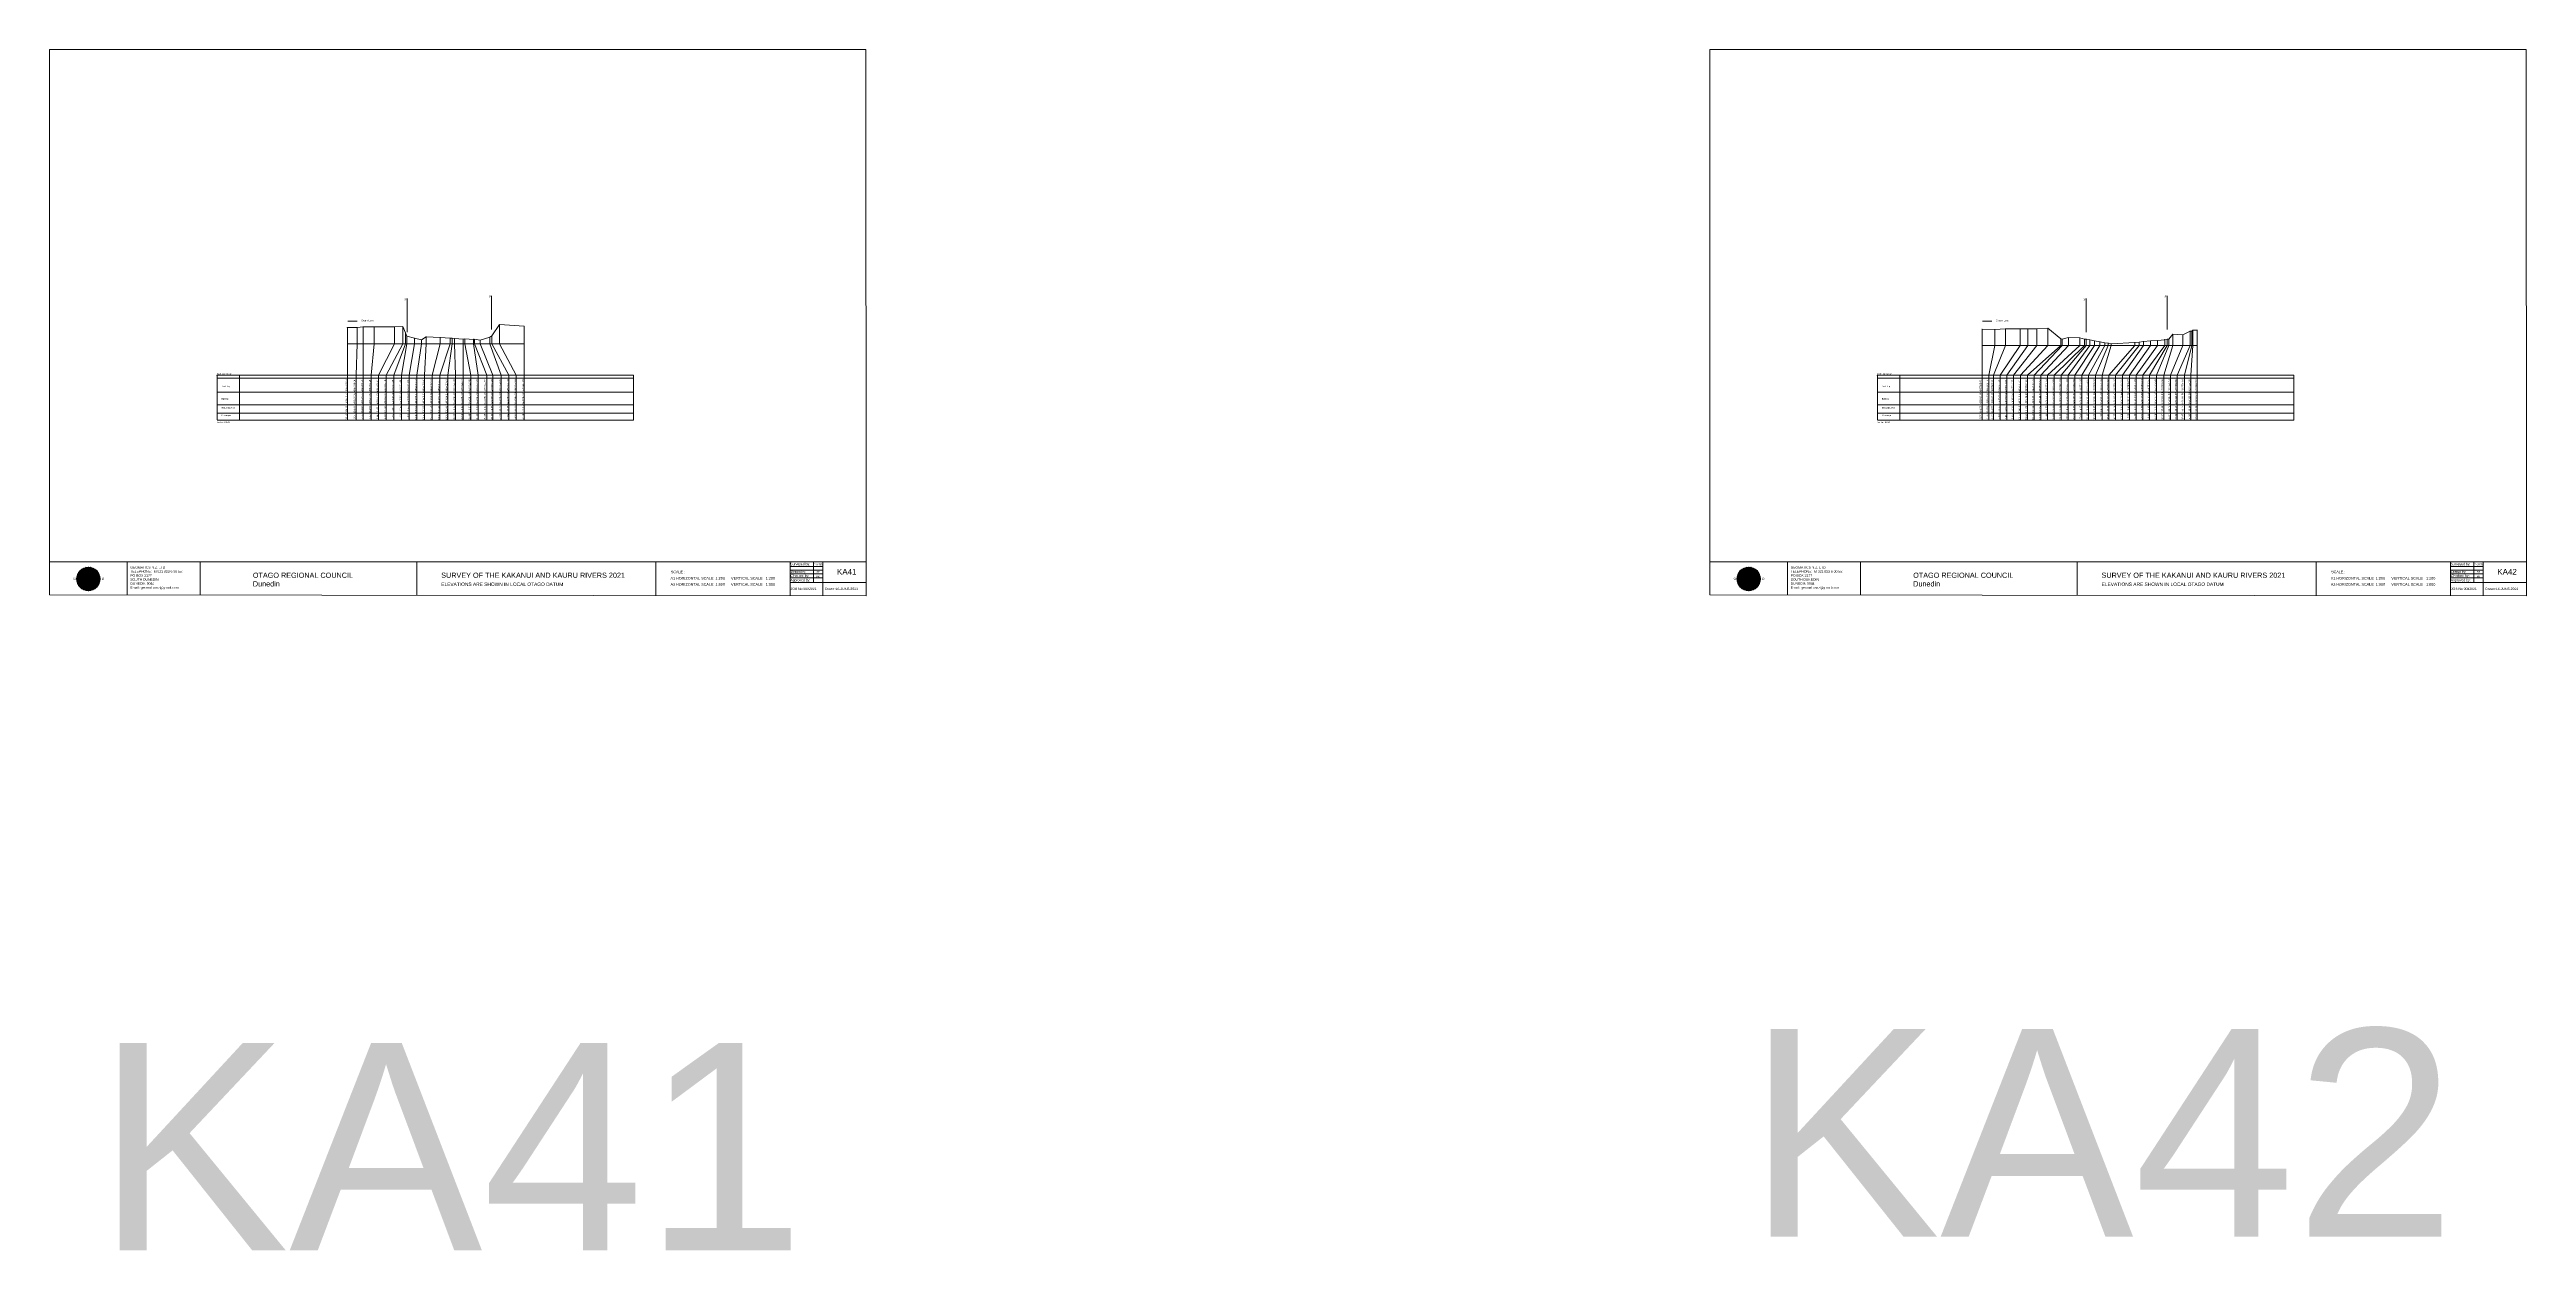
# Model space of a CAD drawing. Header units: millimetres. Extents: x -4102225 to 11595281, y -18031110 to 2286893.
# Drawn here: x 6895462 to 7659156, y -169976 to 200506 of the extents above; entities that cross this region are included whole.
import ezdxf

# ---------------------------------------------------------------- set-up
doc = ezdxf.new("R2010")
doc.units = ezdxf.units.MM
doc.header["$PDMODE"] = 35
doc.header["$PDSIZE"] = 20
doc.layers.get('0').update_dxf_attribs({"lineweight": 0})
doc.layers.add('geo', color=7, linetype='Continuous', lineweight=0)
doc.styles.get("Standard").update_dxf_attribs({"font": 'arial.ttf'})

# ---------------------------------------------------------------- blocks, each defined once
blk = doc.blocks.new('Geomatics_Circle_SPT')
at = {"layer": 'geo', "color": 2, "linetype": 'Continuous', "lineweight": 0}
for p, q in [((0, 25.2), (-25.2, 0)), ((-24.7, 4.9), (-4.9, 24.7)), ((-24.7, -4.9), (4.9, 24.7)), ((4.9, -24.7), (-24.7, 4.9)), ((-24.7, 0), (0, -24.7)), ((-9.7, 23.3), (-23.3, 9.6)), ((9.7, 23.3), (-23.3, -9.7)), ((-23.3, 9.7), (9.7, -23.3)), ((-21, 14), (-14, 21)), ((-21, -14), (14, 21)), ((14, -21), (-21, 14)), ((0, 0), (-17.8, 17.8)), ((0, 0), (-17.8, -17.8)), ((-14, 21), (21, -14)), ((21, 14), (-14, -21)), ((23.3, -9.7), (-9.7, 23.3)), ((-9.7, -23.3), (23.3, 9.7)), ((-4.9, 24.7), (24.7, -4.9)), ((24.7, 4.9), (-4.9, -24.7)), ((25.2, 0), (0, 25.2)), ((0, 0), (17.8, 17.8)), ((0, 0), (17.8, -17.8)), ((0, -24.8), (25.2, 0)), ((4.9, 24.7), (24.7, 4.9)), ((23.3, 9.7), (9.7, 23.3)), ((14, 21), (21, 14)), ((17.8, 18.1), (17.8, 18.1)), ((-4.9, -24.7), (-24.7, -4.9)), ((-23.3, -9.7), (-9.7, -23.3)), ((-14, -21), (-21, -14)), ((-17.8, -17.8), (-17.8, -17.8)), ((24.7, -4.9), (4.9, -24.7)), ((4.9, -24.7), (4.9, -24.7)), ((9.7, -23.3), (23.3, -9.7)), ((21, -14), (14, -21)), ((18.1, -17.8), (18.1, -17.8))]:
    blk.add_line(p, q, dxfattribs=at)
at = {"layer": 'geo', "color": 1, "linetype": 'Continuous', "lineweight": 0}
for p, q in [((-25.2, 0), (9.7, 23.3)), ((-25.2, 0), (-9.6, 23.3)), ((-25.2, 0), (23.3, 9.7)), ((-25.2, 0), (-23.3, 9.7)), ((-23.3, -9.7), (-25.2, 0)), ((-9.6, -23.3), (-25.2, 0)), ((9.7, -23.3), (-25.2, 0)), ((-4.9, 24.8), (-24.7, -4.9)), ((4.9, 24.7), (-24.7, 4.9)), ((14, 21), (-24.7, -4.9)), ((-14, 21), (-24.7, 4.9)), ((21, 14), (-24.7, 4.9)), ((-21, 14), (-24.7, -4.9)), ((0, 0), (-24.7, 4.9)), ((-24.7, 4.9), (-21, -14)), ((-24.7, 4.9), (-4.9, -24.7)), ((-24.7, 4.9), (14, -21)), ((-24.7, 4.9), (-24.7, 4.9)), ((0, 0), (-24.7, -4.9)), ((-23.3, 9.7), (0, 25.2)), ((-23.3, -9.6), (0, 25.2)), ((-23.3, -9.6), (17.8, 17.8)), ((-23.3, 9.7), (-17.8, 17.9)), ((-23.3, -9.6), (-17.8, 17.9)), ((-23.3, 9.7), (17.8, 17.8)), ((-17.8, -17.8), (-23.3, 9.7)), ((0, -25.2), (-23.3, 9.7)), ((-23.3, 9.7), (17.8, -17.8)), ((-23.3, 9.7), (25.2, 0)), ((-23.3, 9.4), (-23.3, 9.4)), ((-23.3, -9.7), (25.2, 0)), ((4.9, 24.8), (-21, -14)), ((-4.9, 24.7), (-21, 14)), ((14, 21), (-21, 14)), ((-14, 21), (-21, -14)), ((0, 0), (-21, 14)), ((-21, 14), (-14, -21)), ((-21, 14), (4.9, -24.7)), ((-21, 14), (-21, 14)), ((24.7, 4.9), (-21, 14)), ((0, 0), (-21, -14)), ((-17.9, 17.6), (-17.9, 17.6)), ((-17.8, 17.8), (9.7, 23.3)), ((-17.8, 17.8), (-9.6, 23.3)), ((-17.8, -17.8), (9.7, 23.3)), ((-17.8, -17.8), (-9.7, 23.3)), ((-9.7, -23.3), (-17.8, 17.8)), ((-17.8, 17.8), (9.7, -23.3)), ((-17.8, 17.8), (23.3, -9.6)), ((-17.8, 17.8), (23.3, 9.7)), ((-17.8, -17.8), (23.3, 9.7)), ((4.9, 24.7), (-14, 21)), ((-4.9, 24.7), (-14, -20.9)), ((0, 0), (-14, 21)), ((-14, 21), (-4.9, -24.7)), ((-14, 21), (-14, 21)), ((24.7, -4.9), (-14, 21)), ((21, 14), (-14, 21)), ((-14, -21), (24.7, 4.9)), ((0, 0), (-14, -21)), ((-9.8, 23.1), (-9.8, 23.1)), ((-9.7, 23.3), (0, 25.2)), ((-9.7, 23.3), (0, -25.2)), ((-9.7, -23.3), (0, 25.2)), ((-9.6, 23.3), (17.8, -17.8)), ((-9.6, 23.3), (25.2, 0)), ((-9.6, 23.3), (17.8, 17.8)), ((-9.6, -23.3), (17.8, 17.9)), ((25.2, 0), (-9.6, -23.3)), ((0, 0), (-4.9, 24.7)), ((-4.9, 24.7), (-4.9, 24.7)), ((21, -14), (-4.9, 24.7)), ((24.8, 4.9), (-4.9, 24.7)), ((14, 21), (-4.9, 24.7)), ((-4.9, -24.7), (21, 14)), ((0, 0), (-4.9, -24.7)), ((-0.2, 25.1), (-0.2, 25.1)), ((0, 25.2), (9.7, -23.3)), ((0, 25.2), (23.3, -9.7)), ((0, 25.2), (23.3, 9.7)), ((0, 25.2), (9.7, 23.3)), ((0, 0), (4.9, 24.7)), ((0, -25.2), (9.7, 23.3)), ((0, 0), (14, 21)), ((0, 0), (21, 14)), ((23.3, 9.7), (0, -25.2)), ((0, 0), (24.8, 4.9)), ((0, 0), (4.9, -24.7)), ((0, 0), (14, -21)), ((0, 0), (21, -14)), ((0, 0), (24.8, -4.9)), ((21, 14), (4.9, 24.8)), ((14, -21), (4.9, 24.7)), ((24.7, -4.9), (4.9, 24.7)), ((4.9, 24.7), (4.9, 24.7)), ((4.9, -24.7), (14, 21)), ((4.9, -24.7), (24.7, 4.9)), ((9.4, 23.3), (9.4, 23.3)), ((9.7, 23.3), (17.8, -17.8)), ((9.7, 23.3), (25.2, 0)), ((9.7, 23.3), (17.8, 17.9)), ((17.8, 17.8), (9.7, -23.3)), ((25.2, 0), (9.7, -23.3)), ((21, -14), (14, 21)), ((24.7, 4.9), (14, 21)), ((14, 21), (14, 21)), ((14, -21), (21, 14)), ((17.6, 17.9), (17.6, 17.9)), ((17.8, 17.8), (23.3, -9.7)), ((17.8, 17.8), (23.3, 9.7)), ((23.3, 9.7), (17.8, -17.8)), ((24.7, -4.9), (21, 14)), ((21, 14), (21, 14)), ((21, -14), (24.7, 4.9)), ((23.1, 9.8), (23.1, 9.8)), ((23.3, 9.7), (25.2, 0)), ((25.2, 0), (23.3, -9.6)), ((24.7, 4.9), (24.7, 4.9)), ((25.1, 0.2), (25.1, 0.2)), ((-25.2, 0), (23.3, -9.7)), ((-25.1, -0.2), (-25.1, -0.2)), ((-24.7, -4.9), (-24.7, -4.9)), ((-24.7, -4.9), (-14, -21)), ((-24.7, -4.9), (4.9, -24.7)), ((-24.7, -4.9), (21, -14)), ((-17.8, -17.8), (-23.3, -9.7)), ((0, -25.2), (-23.3, -9.6)), ((17.8, -17.8), (-23.3, -9.6)), ((-23.1, -9.8), (-23.1, -9.8)), ((-21, -14), (24.7, -4.9)), ((-21, -14), (-21, -14)), ((-21, -14), (-4.9, -24.7)), ((-21, -14), (14, -21)), ((23.3, -9.7), (-17.8, -17.8)), ((-9.6, -23.3), (-17.8, -17.8)), ((9.7, -23.3), (-17.8, -17.8)), ((-17.6, -17.9), (-17.6, -17.9)), ((-14, -21), (21, -14)), ((-14, -21), (-14, -21)), ((-14, -21), (4.9, -24.7)), ((17.8, -17.8), (-9.7, -23.3)), ((0, -25.2), (-9.7, -23.3)), ((-9.4, -23.3), (-9.4, -23.3)), ((-4.9, -24.7), (24.7, -4.9)), ((-4.9, -24.7), (14, -21)), ((-4.9, -24.7), (-4.9, -24.7)), ((23.3, -9.6), (0, -25.2)), ((9.7, -23.3), (0, -25.2)), ((0.2, -25.1), (0.2, -25.1)), ((4.9, -24.7), (21, -14)), ((4.9, -24.7), (4.9, -24.7)), ((17.8, -17.8), (9.7, -23.3)), ((9.8, -23.1), (9.8, -23.1)), ((14, -21), (24.7, -4.9)), ((14, -21), (14, -21)), ((23.3, -9.6), (17.8, -17.8)), ((17.9, -17.6), (17.9, -17.6)), ((21, -14), (21, -14)), ((23.3, -9.4), (23.3, -9.4)), ((24.7, -4.9), (24.7, -4.9))]:
    blk.add_line(p, q, dxfattribs=at)
at = {"layer": 'geo', "color": 114, "linetype": 'Continuous', "lineweight": 0}
for p, q in [((17.9, 17.8), (-25.2, 0)), ((-24.7, 4.9), (14, 21)), ((-24.7, -4.9), (21, 14)), ((-14, -21), (-24.7, 4.9)), ((9.7, 23.3), (-23.3, 9.7)), ((0, 0), (-23.3, 9.7)), ((-23.3, 9.7), (-9.7, -23.3)), ((0, 0), (-23.3, -9.7)), ((-4.9, -24.7), (-21, 14)), ((-20.9, 14), (4.9, 24.7)), ((24.8, 4.9), (-20.9, -14)), ((0, 25.2), (-17.8, 17.8)), ((-17.8, 17.8), (0, -25.2)), ((-14, 21), (-4.9, 24.7)), ((4.9, -24.7), (-14, 21)), ((0, 0), (-9.7, 23.3)), ((0, 0), (-9.7, -23.3)), ((-4.9, 24.7), (14, -21)), ((17.8, -17.8), (0, 25.2)), ((0, 0), (9.7, 23.3)), ((0, 0), (23.3, 9.7)), ((0, 0), (9.7, -23.3)), ((0, 0), (23.3, -9.7)), ((4.9, 24.7), (21, -14)), ((23.3, -9.7), (9.7, 23.3)), ((14, 21), (24.7, -4.9)), ((25.2, 0), (17.8, 17.8)), ((21, 14), (24.7, 4.9)), ((-25.2, 0), (-17.8, -17.8)), ((-21, -14), (-24.7, -4.9)), ((-17.8, -17.8), (25.2, 0)), ((24.8, -4.9), (-14, -21)), ((-9.6, -23.3), (23.3, -9.7)), ((21, -14), (-4.9, -24.8)), ((0, -25.2), (17.9, -17.8)), ((14, -21), (4.9, -24.8))]:
    blk.add_line(p, q, dxfattribs=at)
at = {"layer": 'geo', "color": 250, "linetype": 'Continuous', "lineweight": 0}
for p, q in [((0, 0), (-25.2, 0)), ((24.7, 4.9), (-24.7, 4.9)), ((-24.7, 4.9), (-24.7, -4.9)), ((-23.3, 9.7), (23.3, 9.7)), ((-23.3, 9.7), (-23.3, 9.7)), ((-23.3, -9.7), (-23.3, 9.7)), ((21, 14), (-21, 14)), ((-21, 14), (-21, -14)), ((-17.8, 17.8), (17.8, 17.8)), ((-17.8, -17.8), (-17.8, 17.8)), ((-14, 21), (-14, 21)), ((14, 21), (-14, 21)), ((-14, 20.9), (-14, -21)), ((-9.7, 23.3), (9.7, 23.3)), ((-9.7, -23.3), (-9.7, 23.3)), ((-4.9, 24.7), (4.9, 24.7)), ((-4.9, 24.7), (-4.9, -24.7)), ((0, 0), (0, 25.2)), ((0, 0), (0, -25.2)), ((0, 0), (25.2, 0)), ((4.9, 24.7), (4.9, -24.7)), ((9.7, -23.3), (9.7, 23.3)), ((14, 21), (14, -21)), ((17.8, -17.8), (17.8, 17.8)), ((21, 14), (21, 14)), ((21, -14), (21, 14)), ((23.3, 9.7), (23.3, -9.7)), ((24.7, 4.9), (24.7, 4.9)), ((24.7, -4.9), (24.7, 4.9)), ((-24.7, -4.9), (24.7, -4.9)), ((23.3, -9.7), (-23.3, -9.7)), ((-21, -14), (21, -14)), ((17.8, -17.8), (-17.8, -17.8)), ((-14, -21), (14, -21)), ((9.7, -23.3), (-9.7, -23.3)), ((-4.9, -24.7), (4.9, -24.7))]:
    blk.add_line(p, q, dxfattribs=at)
blk = doc.blocks.new('GeomaticsNZ TITLE BLOCK')
at = {"color": 7, "linetype": 'Continuous', "lineweight": 0}
for p, q in [((0, 94.9), (0, 1579.2)), ((0, 1579.2), (2363.4, 1579.2)), ((2363.4, 1579.2), (2364, 94.9)), ((2364, 94.9), (0, 94.9)), ((0, 94.9), (0, 0)), ((15.9, 94.9), (2364, 94.9)), ((224.3, 95.2), (224.3, -0.3)), ((2364, 94.9), (382.6, 94.9)), ((435.8, 95.2), (435.8, -0.7)), ((1063.4, 94.9), (1063.4, -2.4)), ((1755.4, 94.9), (1755.4, -2.6)), ((2143.9, 94.9), (2143.7, -3)), ((2143.9, 81.9), (2238.6, 81.7)), ((2211.5, 94.9), (2211.5, 36.1)), ((2238.6, 94.8), (2238.6, -3.2)), ((2364, -3.5), (2364, 94.9)), ((0, 0), (2364, -3.5)), ((2143.6, 60.4), (2238.6, 60.4)), ((2143.8, 48.6), (2238.6, 48.6)), ((2143.8, 35.4), (2364, 35.3)), ((2143.9, 71), (2238.6, 71))]:
    blk.add_line(p, q, dxfattribs=at)
at = {"color": 7, "linetype": 'Continuous', "lineweight": 0, "xscale": 1.36, "yscale": 1.36, "zscale": 1.36}
blk.add_blockref('Geomatics_Circle_SPT', (112.4, 45.7), dxfattribs=at)
at = {"color": 7, "linetype": 'Continuous', "lineweight": 0}
for s, p in [('PK&RR', (2213.2, 84.8)), ('ST', (2220.3, 63.6)), ('PK', (2220.4, 50.6))]:
    blk.add_text(s, height=5, dxfattribs=at).set_placement(p)
at = {"color": 7, "linetype": 'Continuous', "lineweight": 0, "attachment_point": 1}
for s, width, heights, insert, char_height in [('{\\C256;GEOMATICS N.Z. LTD                   \\PTELEPHONE:  M 021 023 6 00 55;\\PPO BOX 2177\\PSOUTH DUNEDIN\\PDUNEDIN 9044\\PEmail: geomaticsnz@gmail.com}', 3535.727, [94.7], (234, 82.7), 7), ('{\\C256;Surveyed by:}', 3535.727, [0], (2144.7, 92.4), 7), ('{\\C256;Geomatics N.Z. LTD                   }', 125.079, [15.8], (68.8, 49.9), 7), ('{\\C256;OTAGO REGIONAL COUNCIL\\PDunedin}', 3535.727, [0], (588.6, 64), 15), ('{\\C256;SURVEY OF THE KAKANUI AND KAURU RIVERS 2021}', 3535.727, [0], (1133.8, 64), 15), ('{\\C256;ELEVATIONS ARE SHOWN IN LOCAL OTAGO DATUM}', 3535.727, [0], (1134.1, 35.4), 10), ('{\\C256;Approved by:}', 3535.727, [0], (2144.7, 45.9), 7), ('{\\C256;Checked by:}', 3535.727, [0], (2144.7, 58.6), 7), ('{\\C256;JOB No 0032021}', 3535.727, [0], (2145.3, 20.8), 7), ('{\\C256;Drawn by:}', 3535.727, [0], (2145.8, 70.4), 7), ('{\\C256;Drawn:16-JUNE-2021}', 3535.727, [0], (2244.7, 20.7), 7)]:
    blk.add_mtext_dynamic_manual_height_columns(s, width=width, gutter_width=159, heights=heights, dxfattribs=dict(at, insert=insert, char_height=char_height))

msp = doc.modelspace()

# ---------------------------------------------------------------- linework, layer by layer
at = {"lineweight": 0}
for p, q in [((7005722, 113287), (7005722, 123646)), ((7031779, 114161), (7031779, 124519)), ((7523434, 113287), (7523434, 123646)), ((7548425, 114161), (7548425, 124519)), ((6947104, 100000), (6947104, 86303)), ((6947104, 100000), (7075479, 100000)), ((6954006, 100000), (6954006, 86176)), ((7459020, 100000), (7459020, 86303)), ((7459020, 100000), (7587395, 100000)), ((7465922, 100000), (7465922, 86176)), ((6947104, 99154), (7075479, 99154)), ((6947104, 94831), (7075479, 94831)), ((7459020, 99154), (7587395, 99154)), ((7459020, 94831), (7587395, 94831)), ((6947104, 90886), (7075479, 90886)), ((6947104, 88326), (7075479, 88326)), ((6947104, 86176), (7075479, 86176)), ((7459020, 90886), (7587395, 90886)), ((7459020, 88326), (7587395, 88326)), ((7459020, 86176), (7587395, 86176))]:
    msp.add_line(p, q, dxfattribs=at)
for p, q in [((6987296, 114707), (6987296, 86176)), ((6990351, 114776), (6990351, 109705)), ((6992122, 114916), (6992122, 109705)), ((6995579, 114926), (6995579, 109705)), ((7001842, 115006), (7001842, 109705)), ((7004385, 115076), (7004385, 109705)), ((7034172, 115654), (7034172, 109705)), ((7041783, 115184), (7041783, 86176)), ((6987296, 109705), (7041783, 109705)), ((6990351, 109705), (6990042, 100000)), ((6992122, 109705), (6992159, 100000)), ((6995579, 109705), (6994618, 100000)), ((7001842, 109705), (6996929, 100000)), ((7004385, 109705), (6999289, 100000)), ((7005246, 109705), (7001633, 100000)), ((7005588, 109705), (7004027, 100000)), ((7005246, 113106), (7005246, 109705)), ((7005588, 112086), (7005588, 109705)), ((7008002, 109705), (7006374, 100000)), ((7008002, 111416), (7008002, 109705)), ((7010096, 109705), (7008708, 100000)), ((7010096, 110945), (7010096, 109705)), ((7011556, 109705), (7011093, 100000)), ((7011556, 111915), (7011556, 109705)), ((7015875, 109705), (7013477, 100000)), ((7019031, 109705), (7015787, 100000)), ((7015875, 111705), (7015875, 109705)), ((7019631, 109705), (7018248, 100000)), ((7019031, 111445), (7019031, 109705)), ((7019631, 111445), (7019631, 109705)), ((7020332, 111325), (7020332, 109705)), ((7020332, 109705), (7020675, 100000)), ((7023007, 111125), (7023007, 109705)), ((7023007, 109705), (7023007, 100000)), ((7023492, 111205), (7023492, 109705)), ((7023492, 109705), (7025351, 100000)), ((7026131, 111095), (7026131, 109705)), ((7026131, 109705), (7027659, 100000)), ((7026477, 111125), (7026477, 109705)), ((7026477, 109705), (7030261, 100000)), ((7028204, 110845), (7028204, 109705)), ((7028204, 109705), (7032166, 100000)), ((7031225, 111774), (7031225, 109705)), ((7031225, 109705), (7034697, 100000)), ((7031838, 112194), (7031838, 109705)), ((7031838, 109705), (7037073, 100000)), ((7034172, 109705), (7039381, 100000)), ((7491304, 114232), (7491304, 86176)), ((7491304, 109238), (7557605, 109238)), ((7495247, 109238), (7493371, 100000)), ((7498514, 109238), (7494796, 100000)), ((7495247, 114162), (7495247, 109238)), ((7503091, 109238), (7496851, 100000)), ((7498514, 114372), (7498514, 109238)), ((7505414, 109238), (7498906, 100000)), ((7508224, 109238), (7501039, 100000)), ((7503091, 114322), (7503091, 109238)), ((7511567, 109238), (7503156, 100000)), ((7515560, 109238), (7505285, 100000)), ((7505414, 114362), (7505414, 109238)), ((7508224, 114351), (7508224, 109238)), ((7511567, 114531), (7511567, 109238)), ((7515560, 111231), (7515560, 109238)), ((7516039, 111131), (7516039, 109238)), ((7517967, 111641), (7517967, 109238)), ((7521410, 111551), (7521410, 109238)), ((7522861, 111201), (7522861, 109238)), ((7523434, 111151), (7523434, 109238)), ((7524552, 110930), (7524552, 109238)), ((7525999, 110650), (7525999, 109238)), ((7527606, 110370), (7527606, 109238)), ((7529117, 110030), (7529117, 109238)), ((7530232, 109870), (7530232, 109238)), ((7531100, 109730), (7531100, 109238)), ((7538416, 110160), (7538416, 109238)), ((7539765, 110240), (7539765, 109238)), ((7541076, 110470), (7541076, 109238)), ((7543234, 110649), (7543234, 109238)), ((7545397, 110769), (7545397, 109238)), ((7547612, 110979), (7547612, 109238)), ((7548425, 111149), (7548425, 109238)), ((7548878, 111169), (7548878, 109238)), ((7550122, 112649), (7550122, 109238)), ((7553238, 112479), (7553238, 109238)), ((7555426, 113569), (7555426, 109238)), ((7555950, 113399), (7555950, 109238)), ((7556332, 113939), (7556332, 109238)), ((6990042, 86176), (6990042, 100000)), ((6992159, 86176), (6992159, 100000)), ((6994618, 86176), (6994618, 100000)), ((6996929, 86176), (6996929, 100000)), ((6999289, 86176), (6999289, 100000)), ((7001633, 86176), (7001633, 100000)), ((7004027, 86176), (7004027, 100000)), ((7006374, 86176), (7006374, 100000)), ((7008708, 86176), (7008708, 100000)), ((7011093, 86176), (7011093, 100000)), ((7013477, 86176), (7013477, 100000)), ((7015787, 86176), (7015787, 100000)), ((7018248, 86176), (7018248, 100000)), ((7020675, 86176), (7020675, 100000)), ((7023006, 86176), (7023006, 100000)), ((7025351, 86176), (7025351, 100000)), ((7027659, 86176), (7027659, 100000)), ((7030261, 86176), (7030261, 100000)), ((7032166, 86176), (7032166, 100000)), ((7034697, 86176), (7034697, 100000)), ((7037073, 86176), (7037073, 100000)), ((7039381, 86176), (7039381, 100000)), ((7075479, 100000), (7075479, 86176)), ((7493371, 86176), (7493371, 100000)), ((7494796, 86176), (7494796, 100000)), ((7496851, 86176), (7496851, 100000)), ((7498906, 86176), (7498906, 100000)), ((7501039, 86176), (7501039, 100000)), ((7503156, 86176), (7503156, 100000)), ((7505285, 86176), (7505285, 100000)), ((7507338, 86176), (7507338, 100000)), ((7509392, 86176), (7509392, 100000)), ((7511495, 86176), (7511495, 100000)), ((7513581, 86176), (7513581, 100000)), ((7515683, 86176), (7515683, 100000)), ((7517837, 86176), (7517837, 100000)), ((7519939, 86176), (7519939, 100000)), ((7522072, 86176), (7522072, 100000)), ((7524118, 86176), (7524118, 100000)), ((7526250, 86176), (7526250, 100000)), ((7528330, 86176), (7528330, 100000)), ((7530386, 86176), (7530386, 100000)), ((7532477, 86176), (7532477, 100000)), ((7534593, 86176), (7534593, 100000)), ((7536722, 86176), (7536722, 100000)), ((7538774, 86176), (7538774, 100000)), ((7540886, 86176), (7540886, 100000)), ((7541076, 100000), (7541076, 99938)), ((7542959, 86176), (7542959, 100000)), ((7545081, 86176), (7545081, 100000)), ((7547355, 86176), (7547355, 100000)), ((7549371, 86176), (7549371, 100000)), ((7551504, 86176), (7551504, 100000)), ((7553708, 86176), (7553708, 100000)), ((7555630, 86176), (7555630, 100000)), ((7587395, 100000), (7587395, 86176))]:
    msp.add_line(p, q)
at = {"color": 1, "lineweight": 0}
for p, q in [((6987404, 116673), (6990311, 116673)), ((7491421, 116673), (7494327, 116673))]:
    msp.add_line(p, q, dxfattribs=at)
at = {"color": 7}
for p, q in [((7516039, 109238), (7507338, 100000)), ((7517967, 109238), (7509392, 100000)), ((7521410, 109238), (7511495, 100000)), ((7522861, 109238), (7513581, 100000)), ((7523434, 109238), (7515683, 100000)), ((7524552, 109238), (7517837, 100000)), ((7525999, 109238), (7519939, 100000)), ((7527606, 109238), (7522072, 100000)), ((7529117, 109238), (7524118, 100000)), ((7530232, 109238), (7526250, 100000)), ((7531100, 109238), (7528330, 100000)), ((7538416, 109238), (7530386, 100000)), ((7539765, 109238), (7532477, 100000)), ((7541076, 109238), (7534593, 100000)), ((7543234, 109238), (7536722, 100000)), ((7545397, 109238), (7538774, 100000)), ((7547612, 109238), (7540886, 100000)), ((7548425, 109238), (7542959, 100000)), ((7548878, 109238), (7545081, 100000)), ((7550122, 109238), (7547355, 100000)), ((7553238, 109238), (7549371, 100000)), ((7555426, 109238), (7551504, 100000)), ((7555950, 109238), (7553708, 100000)), ((7556332, 109238), (7555630, 100000)), ((7557605, 113979), (7557605, 86176))]:
    msp.add_line(p, q, dxfattribs=at)
at = {"color": 1}
for points in [[(6987296, 114707), (6990351, 114776), (6992122, 114916), (6995579, 114926), (7001842, 115006), (7004385, 115076), (7005246, 113106), (7005588, 112086), (7008002, 111416), (7010096, 110945), (7011556, 111915), (7015875, 111705), (7019031, 111445), (7019631, 111445), (7020332, 111325), (7023007, 111125), (7023492, 111205), (7026131, 111095), (7026477, 111125), (7028204, 110845), (7031225, 111774), (7031838, 112194), (7034172, 115654), (7041783, 115184)], [(7491304, 114232), (7495247, 114162), (7498514, 114372), (7503091, 114322), (7505414, 114362), (7508224, 114351), (7511567, 114531), (7515560, 111231), (7516039, 111131), (7517967, 111641), (7521410, 111551), (7522861, 111201), (7523434, 111151), (7524552, 110930), (7525999, 110650), (7527606, 110370), (7529117, 110030), (7530232, 109870), (7531100, 109730), (7538416, 110160), (7539765, 110240), (7541076, 110470), (7543234, 110649), (7545397, 110769), (7547612, 110979), (7548425, 111149), (7548878, 111169), (7550122, 112649), (7553238, 112479), (7555426, 113569), (7555950, 113569), (7556332, 113939), (7557605, 113979)]]:
    msp.add_lwpolyline(points, dxfattribs=at)
at = {"color": 7}
for p in [(6987296, 114707), (6990351, 114776), (6992122, 114916), (6995579, 114926), (7001842, 115006), (7004385, 115076), (7034172, 115654), (7041783, 115184), (7005246, 113106), (7005588, 112086), (7008002, 111416), (7010096, 110945), (7011556, 111915), (7015875, 111705), (7019031, 111445), (7019631, 111445), (7020332, 111325), (7023007, 111125), (7023492, 111205), (7026131, 111095), (7026477, 111125), (7028204, 110845), (7031225, 111774), (7031838, 112194), (7491304, 114232), (7495247, 114162), (7498514, 114372), (7503091, 114322), (7505414, 114362), (7508224, 114351), (7511567, 114531), (7515560, 111231), (7516039, 111131), (7517967, 111641), (7521410, 111551), (7522861, 111201), (7523434, 111151), (7524552, 110930), (7525999, 110650), (7527606, 110370), (7529117, 110030), (7530232, 109870), (7531100, 109730), (7538416, 110160), (7539765, 110240), (7541076, 110470), (7543234, 110649), (7545397, 110769), (7547612, 110979), (7548425, 111149), (7548878, 111169), (7550122, 112649), (7553238, 112479), (7555426, 113569), (7555950, 113399), (7556332, 113939), (7557605, 113979)]:
    msp.add_point(p, dxfattribs=at)
at = {"lineweight": 0}
for p in [(6947104, 100000), (6947104, 100000), (7459020, 100000), (7459020, 100000)]:
    msp.add_point(p, dxfattribs=at)

# ---------------------------------------------------------------- block references
at = {"color": 7, "lineweight": 0, "xscale": 106.5053773992074, "yscale": 106.5053773992074, "zscale": 106.5053773992074}
for p in [(6895462, 32309), (7407378, 32309)]:
    msp.add_blockref('GeomaticsNZ TITLE BLOCK', p, dxfattribs=at)

# ---------------------------------------------------------------- texts
at = {"lineweight": 0}
for s, height, p in [('Ground Level', 473.07, (6991596, 116673)), ('Ground Level', 473.07, (7495613, 116673)), ('DATUM 100.00', 473.07, (6947037, 100136)), ('DATUM 100.00', 473.07, (7458953, 100136)), ('Easting', 473.1, (6948479, 92528)), ('Northing', 473.1, (6948548, 96387)), ('Easting', 473.1, (7460395, 92528)), ('Northing', 473.1, (7460464, 96387)), ('Section KA41', 473.07, (6947037, 85258)), ('Ground Level', 473.07, (6948496, 89739)), ('Chainage', 473.1, (6948498, 87414)), ('Section KA42', 473.07, (7458953, 85258)), ('Ground Level', 473.07, (7460412, 89739)), ('Chainage', 473.1, (7460414, 87414))]:
    msp.add_text(s, height=height, dxfattribs=at).set_placement(p)
for s, p in [('-12.70  114.71  1430311.75  4997596.94', (6987236, 86154)), (' -9.65  114.78  1430310.32  4997599.64', (6989713, 86154)), (' -7.88  114.92  1430309.48  4997601.20', (6992076, 86154)), (' -4.42  114.93  1430307.91  4997604.28', (6994440, 86154)), ('  1.84  115.01  1430305.21  4997609.93', (6996804, 86100)), ('  4.38  115.08  1430304.02  4997612.18', (6999168, 86167)), ('  5.25  113.11  1430302.74  4997612.39', (7001531, 86147)), ('  5.59  112.09  1430302.31  4997612.48', (7003895, 86147)), ('  8.00  111.42  1430301.68  4997615.01', (7006259, 86147)), (' 10.10  110.95  1430299.65  4997616.13', (7008622, 86100)), (' 11.56  111.92  1430300.26  4997618.30', (7010986, 86100)), (' 15.87  111.71  1430299.24  4997622.63', (7013350, 86100)), (' 19.03  111.45  1430297.53  4997625.31', (7015713, 86100)), (' 19.63  111.45  1430294.15  4997623.93', (7018077, 86100)), (' 20.33  111.33  1430296.86  4997626.43', (7020441, 86155)), (' 23.01  111.13  1430295.56  4997628.77', (7022804, 86155)), (' 23.49  111.21  1430295.78  4997629.42', (7025168, 86155)), (' 26.13  111.10  1430295.56  4997632.22', (7027532, 86155)), (' 26.48  111.13  1430294.20  4997631.97', (7029895, 86155)), (' 28.20  110.85  1430293.20  4997633.40', (7032089, 86155)), (' 31.23  111.77  1430289.69  4997634.90', (7034623, 86146)), (' 31.84  112.19  1430289.22  4997635.33', (7036987, 86146)), (' 34.17  115.65  1430287.23  4997636.83', (7039350, 86146)), (' 41.78  115.18  1430287.70  4997645.83', (7041714, 86167)), (' -8.70  114.23  1430168.18  4997505.82', (7491086, 86154)), (' -4.75  114.16  1430164.96  4997508.14', (7493183, 86154)), (' -1.49  114.37  1430162.13  4997509.82', (7494693, 86154)), ('  3.09  114.32  1430157.97  4997511.70', (7496790, 86146)), ('  5.41  114.36  1430155.94  4997512.83', (7498886, 86147)), ('  8.22  114.35  1430153.26  4997513.75', (7500983, 86147)), (' 11.57  114.53  1430150.45  4997515.61', (7503079, 86100)), (' 15.56  111.23  1430146.88  4997517.40', (7505176, 86100)), (' 16.04  111.13  1430146.44  4997517.59', (7507273, 86100)), (' 17.97  111.64  1430144.75  4997518.52', (7509369, 86100)), (' 21.41  111.55  1430141.64  4997520.00', (7511466, 86155)), (' 22.86  111.20  1430140.43  4997520.82', (7513562, 86155)), (' 23.43  111.15  1430140.05  4997521.33', (7515659, 86155)), (' 24.55  110.93  1430139.05  4997521.83', (7517756, 86155)), (' 26.00  110.65  1430137.81  4997522.58', (7519852, 86155)), (' 27.61  110.37  1430136.40  4997523.35', (7521949, 86155)), (' 29.12  110.03  1430135.06  4997524.05', (7524045, 86155)), (' 30.23  109.87  1430134.36  4997525.09', (7526142, 86146)), (' 31.10  109.73  1430133.50  4997525.33', (7528239, 86146)), (' 38.42  110.16  1430126.96  4997528.62', (7530335, 86146)), (' 39.77  110.24  1430125.67  4997529.07', (7532432, 86146)), (' 41.08  110.47  1430124.44  4997529.55', (7534528, 86167)), (' 43.23  110.65  1430122.70  4997530.87', (7536625, 86167)), (' 45.40  110.77  1430120.76  4997531.83', (7538722, 86167)), (' 47.61  110.98  1430118.89  4997533.03', (7540818, 86167)), (' 48.42  111.15  1430118.08  4997533.24', (7542915, 86167)), (' 48.88  111.17  1430117.70  4997533.49', (7545011, 86167)), (' 50.12  112.65  1430116.54  4997533.96', (7547108, 86147)), (' 53.24  112.48  1430113.83  4997535.50', (7549205, 86147)), (' 55.43  113.57  1430111.97  4997536.66', (7551301, 86147)), (' 55.95  113.40  1430111.51  4997536.91', (7553398, 86147)), (' 56.33  113.94  1430111.06  4997536.88', (7555494, 86147)), (' 57.61  113.98  1430110.12  4997537.82', (7557591, 86147))]:
    msp.add_text(s, height=500, rotation=90).set_placement(p)
at = {"color": 7, "lineweight": 0}
for s, height, p in [('SCALE :  ', 823.6, (7087004, 38947)), ('KA41', 1764.8, (7138250, 38516)), ('SCALE :  ', 823.6, (7598920, 38947)), ('KA42', 1764.8, (7650166, 38516)), ('A1 HORIZONTAL SCALE  1:200      VERTICAL SCALE   1:200 ', 823.57, (7086922, 36986)), ('A3 HORIZONTAL SCALE  1:800      VERTICAL SCALE   1:800', 823.57, (7086922, 35083)), ('A1 HORIZONTAL SCALE  1:200      VERTICAL SCALE   1:200 ', 823.57, (7598838, 36986)), ('A3 HORIZONTAL SCALE  1:800      VERTICAL SCALE   1:800', 823.57, (7598838, 35083)), ('KA41', 63997, (6909705, -169976)), ('KA42', 63997, (7418764, -165665))]:
    msp.add_text(s, height=height, dxfattribs=at).set_placement(p)
at = {"lineweight": 0, "char_height": 500, "attachment_point": 1, "rotation": 90}
for insert in [(7004935, 123104), (7030991, 124059), (7522647, 123104), (7547637, 124059)]:
    msp.add_mtext_dynamic_manual_height_columns('W', width=4277.93, gutter_width=12.5, heights=[0], dxfattribs=dict(at, insert=insert))

doc.saveas('drawing.dxf')
